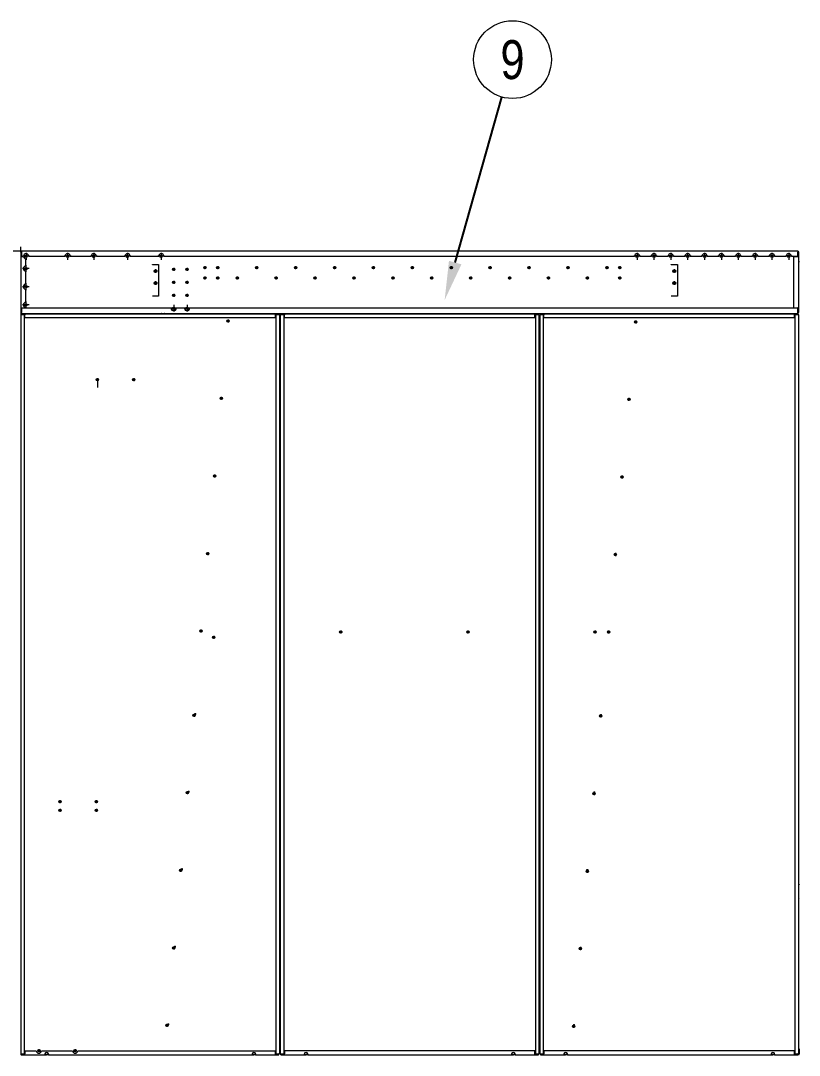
# Model space of a CAD drawing. Header units: millimetres. Extents: x -662582 to 33115, y -140469 to 24125.
# Drawn here: x 13013 to 16015, y 10310 to 14299 of the extents above; entities that cross this region are included whole.
import ezdxf
from ezdxf.enums import TextEntityAlignment as Align

# ---------------------------------------------------------------- set-up
doc = ezdxf.new("R2010")
doc.units = ezdxf.units.MM
doc.linetypes.add('DASHDOT', pattern=[18.5, 12, -3, 0.5, -3])
doc.layers.add('냉각탑_dim', color=1, linetype='Continuous')
doc.layers.add('냉각탑_text', color=3, linetype='Continuous')
doc.styles.get("Standard").update_dxf_attribs({"font": 'arial.ttf'})

# ---------------------------------------------------------------- blocks, each defined once
blk = doc.blocks.new('1')
at = {"lineweight": 20}
for p, q in [((13016.7, 13410.4), (11313.2, 13410.4)), ((13013.2, 13406.9), (13013.2, 13426.5))]:
    blk.add_line(p, q, dxfattribs=at)
at = {"color": 7, "lineweight": 20, "ltscale": 0.4625}
for p, q in [((13013.2, 13406.9), (13013.2, 13388.4)), ((13015.2, 13388.4), (13015.2, 13406.9)), ((16011.2, 13406.9), (16011.2, 13388.4)), ((16013.2, 13388.4), (16013.2, 13406.9)), ((13013.2, 13192.4), (13013.2, 13173.9)), ((13015.2, 13173.9), (13015.2, 13192.4)), ((16011.2, 13192.4), (16011.2, 13173.9)), ((16013.2, 13173.9), (16013.2, 13192.4)), ((16014.7, 10334.9), (16014.7, 10316.4)), ((16014.7, 10334.9), (16014.7, 10316.4))]:
    blk.add_line(p, q, dxfattribs=at)
at = {"color": 7, "lineweight": 20, "ltscale": 0.05}
for p, q in [((13015.2, 13406.9), (13013.2, 13406.9)), ((16011.2, 13406.9), (16013.2, 13406.9)), ((13015.2, 13173.9), (13013.2, 13173.9)), ((13055.2, 13168.4), (13055.2, 13170.4)), ((13351.2, 13170.4), (13351.2, 13168.4)), ((13373.2, 13170.4), (13373.2, 13168.4)), ((13395.2, 13170.4), (13395.2, 13168.4)), ((13485, 13168.4), (13485, 13170.4)), ((13546.2, 13168.4), (13546.2, 13170.4)), ((13576.2, 13170.4), (13576.2, 13168.4)), ((13578.2, 13168.4), (13578.2, 13170.4)), ((13580.2, 13170.4), (13580.2, 13168.4)), ((13582.2, 13170.4), (13582.2, 13168.4)), ((13679.7, 13168.4), (13679.7, 13170.4)), ((13681.7, 13170.4), (13681.7, 13168.4)), ((15485, 13168.4), (15485, 13170.4)), ((16011.2, 13173.9), (16013.2, 13173.9)), ((13485, 10312.4), (13485, 10310.4)), ((15485, 10312.4), (15485, 10310.4))]:
    blk.add_line(p, q, dxfattribs=at)
at = {"color": 7, "lineweight": 20, "ltscale": 0.0375}
for p, q in [((13015.2, 13406.9), (13016.7, 13406.9)), ((16011.2, 13406.9), (16009.7, 13406.9)), ((13015.2, 13173.9), (13016.7, 13173.9)), ((13016.3, 13166.8), (13016.3, 13165.3)), ((14009.1, 13166.8), (14009.1, 13165.3)), ((14016.8, 13166.8), (14016.8, 13165.3)), ((15009.6, 13166.8), (15009.6, 13165.3)), ((15017.3, 13166.8), (15017.3, 13165.3)), ((16011.2, 13173.9), (16009.7, 13173.9)), ((16010.1, 13166.8), (16010.1, 13165.3)), ((14013.7, 11963.4), (14012.2, 11963.4)), ((15014.2, 11963.4), (15012.7, 11963.4)), ((14013.7, 11919.4), (14012.2, 11919.4)), ((14013.7, 11902.4), (14012.2, 11902.4)), ((15014.2, 11919.4), (15012.7, 11919.4)), ((15014.2, 11902.4), (15012.7, 11902.4)), ((13016.3, 10314), (13016.3, 10315.5)), ((14009.1, 10314), (14009.1, 10315.5)), ((14016.8, 10314), (14016.8, 10315.5)), ((15009.6, 10314), (15009.6, 10315.5)), ((15017.3, 10314), (15017.3, 10315.5)), ((16010.1, 10314), (16010.1, 10315.5))]:
    blk.add_line(p, q, dxfattribs=at)
at = {"color": 7, "lineweight": 20}
for p, q in [((16009.7, 13410.4), (13016.7, 13410.4)), ((13013.2, 13388.4), (13013.2, 13192.4)), ((13033.2, 13353.4), (13033.2, 13380.5)), ((13044.2, 13390.4), (13184.2, 13390.4)), ((13204.2, 13390.4), (13285.2, 13390.4)), ((13305.2, 13390.4), (13415.2, 13390.4)), ((13435.2, 13390.4), (13545.2, 13390.4)), ((13565.2, 13390.4), (15379.7, 13390.4)), ((15399.7, 13390.4), (15444.7, 13390.4)), ((15464.7, 13390.4), (15509.7, 13390.4)), ((15529.7, 13390.4), (15574.7, 13390.4)), ((15594.7, 13390.4), (15639.7, 13390.4)), ((15659.7, 13390.4), (15704.7, 13390.4)), ((15724.7, 13390.4), (15769.7, 13390.4)), ((15789.7, 13390.4), (15834.7, 13390.4)), ((15854.7, 13390.4), (15899.7, 13390.4)), ((15919.7, 13390.4), (15964.7, 13390.4)), ((15984.7, 13390.4), (16009.7, 13390.4)), ((15993.2, 13388.4), (15993.2, 13192.4)), ((16013.2, 13192.4), (16013.2, 13388.4)), ((13033.2, 13283.4), (13033.2, 13333.4)), ((13521.4, 13359), (13545, 13359)), ((13545, 13359), (13545, 13237.4)), ((15521.4, 13359), (15545, 13359)), ((15545, 13359), (15545, 13237.4)), ((13033.2, 13213.4), (13033.2, 13263.4)), ((13545, 13237.4), (13521.4, 13237.4)), ((15545, 13237.4), (15521.4, 13237.4)), ((13013.2, 13165.3), (13013.2, 10315.5)), ((13593.2, 13190.4), (13016.7, 13190.4)), ((13016.7, 13170.4), (16009.7, 13170.4)), ((13028.2, 10315.5), (13028.2, 13165.3)), ((13029.8, 13168.4), (13995.6, 13168.4)), ((13644.7, 13190.4), (13613.2, 13190.4)), ((16009.7, 13190.4), (13664.7, 13190.4)), ((13997.2, 13165.3), (13997.2, 10315.5)), ((14012.2, 10315.5), (14012.2, 13165.3)), ((14013.7, 13165.3), (14013.7, 10315.5)), ((14028.7, 10315.5), (14028.7, 13165.3)), ((14030.3, 13168.4), (14996.1, 13168.4)), ((14997.7, 13165.3), (14997.7, 10315.5)), ((15012.7, 10315.5), (15012.7, 13165.3)), ((15014.2, 13165.3), (15014.2, 10315.5)), ((15029.2, 10315.5), (15029.2, 13165.3)), ((15030.8, 13168.4), (15996.6, 13168.4)), ((15998.2, 13165.3), (15998.2, 10315.5)), ((16013.2, 10315.5), (16013.2, 13165.3)), ((13995.6, 13153.4), (13029.8, 13153.4)), ((14996.1, 13153.4), (14030.3, 13153.4)), ((15996.6, 13153.4), (15030.8, 13153.4)), ((13029.8, 10327.4), (13073.3, 10327.4)), ((13029.8, 10312.4), (13106.5, 10312.4)), ((13093.2, 10327.4), (13213.3, 10327.4)), ((13119.9, 10312.4), (13905.5, 10312.4)), ((13233.2, 10327.4), (13995.6, 10327.4)), ((13918.9, 10312.4), (13995.6, 10312.4)), ((14996.1, 10327.4), (14030.3, 10327.4)), ((14030.3, 10312.4), (14107, 10312.4)), ((14120.4, 10312.4), (14906, 10312.4)), ((14919.4, 10312.4), (14996.1, 10312.4)), ((15996.6, 10327.4), (15030.8, 10327.4)), ((15030.8, 10312.4), (15107.5, 10312.4)), ((15120.9, 10312.4), (15906.5, 10312.4)), ((15919.9, 10312.4), (15996.6, 10312.4))]:
    blk.add_line(p, q, dxfattribs=at)
at = {"color": 7, "lineweight": 20, "ltscale": 0.0875}
for p, q in [((13016.7, 13410.4), (13016.7, 13406.9)), ((16009.7, 13410.4), (16009.7, 13406.9)), ((13013.2, 13388.4), (13016.7, 13388.4)), ((16013.2, 13388.4), (16009.7, 13388.4)), ((13013.2, 13192.4), (13016.7, 13192.4)), ((13016.7, 13170.4), (13016.7, 13173.9)), ((16013.2, 13192.4), (16009.7, 13192.4)), ((16009.7, 13170.4), (16009.7, 13173.9))]:
    blk.add_line(p, q, dxfattribs=at)
at = {"color": 7, "lineweight": 20, "ltscale": 0.4125}
for p, q in [((13016.7, 13406.9), (13016.7, 13390.4)), ((16009.7, 13390.4), (16009.7, 13406.9)), ((16009.7, 13388.4), (15993.2, 13388.4)), ((13016.7, 13192.4), (13033.2, 13192.4)), ((13016.7, 13190.4), (13016.7, 13173.9)), ((15993.2, 13192.4), (16009.7, 13192.4)), ((16009.7, 13173.9), (16009.7, 13190.4))]:
    blk.add_line(p, q, dxfattribs=at)
at = {"color": 7, "linetype": 'DASHDOT', "lineweight": 20}
for p, q in [((13034.2, 13403.4), (13034.2, 13377.4)), ((13194.2, 13403.4), (13194.2, 13377.4)), ((13295.2, 13403.4), (13295.2, 13377.4)), ((13425.2, 13403.4), (13425.2, 13377.4)), ((13555.2, 13403.4), (13555.2, 13377.4)), ((15389.7, 13403.4), (15389.7, 13377.4)), ((15454.7, 13403.4), (15454.7, 13377.4)), ((15519.7, 13403.4), (15519.7, 13377.4)), ((15584.7, 13403.4), (15584.7, 13377.4)), ((15649.7, 13403.4), (15649.7, 13377.4)), ((15714.7, 13403.4), (15714.7, 13377.4)), ((15779.7, 13403.4), (15779.7, 13377.4)), ((15844.7, 13403.4), (15844.7, 13377.4)), ((15909.7, 13403.4), (15909.7, 13377.4)), ((15974.7, 13403.4), (15974.7, 13377.4)), ((13047.2, 13390.4), (13021.2, 13390.4)), ((13207.2, 13390.4), (13181.2, 13390.4)), ((13308.2, 13390.4), (13282.2, 13390.4)), ((13438.2, 13390.4), (13412.2, 13390.4)), ((13568.2, 13390.4), (13542.2, 13390.4)), ((15402.7, 13390.4), (15376.7, 13390.4)), ((15467.7, 13390.4), (15441.7, 13390.4)), ((15532.7, 13390.4), (15506.7, 13390.4)), ((15597.7, 13390.4), (15571.7, 13390.4)), ((15662.7, 13390.4), (15636.7, 13390.4)), ((15727.7, 13390.4), (15701.7, 13390.4)), ((15792.7, 13390.4), (15766.7, 13390.4)), ((15857.7, 13390.4), (15831.7, 13390.4)), ((15922.7, 13390.4), (15896.7, 13390.4)), ((15987.7, 13390.4), (15961.7, 13390.4)), ((13046.2, 13343.4), (13020.2, 13343.4)), ((13033.2, 13356.4), (13033.2, 13330.4)), ((13033.2, 13286.4), (13033.2, 13260.4)), ((13046.2, 13273.4), (13020.2, 13273.4)), ((13046.2, 13203.4), (13020.2, 13203.4)), ((13033.2, 13216.4), (13033.2, 13190.4)), ((13603.2, 13203.4), (13603.2, 13177.4)), ((13654.7, 13203.4), (13654.7, 13177.4)), ((13616.2, 13190.4), (13590.2, 13190.4)), ((13667.7, 13190.4), (13641.7, 13190.4))]:
    blk.add_line(p, q, dxfattribs=at)
at = {"color": 7, "lineweight": 20, "ltscale": 0.1875}
blk.add_line((13016.7, 13390.4), (13024.2, 13390.4), dxfattribs=at)
at = {"color": 7, "lineweight": 20, "ltscale": 0.192551}
blk.add_line((13024.4, 13388.4), (13016.7, 13388.4), dxfattribs=at)
at = {"color": 7, "linetype": 'DASHDOT', "lineweight": 20, "ltscale": 0.292499}
for p, q in [((13300.1, 13390.4), (13288.4, 13390.4)), ((13430.1, 13390.4), (13418.4, 13390.4)), ((13560.1, 13390.4), (13548.4, 13390.4)), ((13609.1, 13340.4), (13597.4, 13340.4)), ((13660.6, 13340.4), (13648.9, 13340.4)), ((13729.1, 13346.4), (13717.4, 13346.4)), ((13779.1, 13346.4), (13767.4, 13346.4)), ((13929.1, 13346.4), (13917.4, 13346.4)), ((14079.1, 13346.4), (14067.4, 13346.4)), ((14229.1, 13346.4), (14217.4, 13346.4)), ((14379.1, 13346.4), (14367.4, 13346.4)), ((14529.1, 13346.4), (14517.4, 13346.4)), ((14679.1, 13346.4), (14667.4, 13346.4)), ((14829.1, 13346.4), (14817.4, 13346.4)), ((14979.1, 13346.4), (14967.4, 13346.4)), ((13609.1, 13290.4), (13597.4, 13290.4)), ((13660.6, 13290.4), (13648.9, 13290.4)), ((13729.1, 13306.4), (13717.4, 13306.4)), ((13779.1, 13306.4), (13767.4, 13306.4)), ((13854.1, 13306.4), (13842.4, 13306.4)), ((14004.1, 13306.4), (13992.4, 13306.4)), ((14154.1, 13306.4), (14142.4, 13306.4)), ((14304.1, 13306.4), (14292.4, 13306.4)), ((14454.1, 13306.4), (14442.4, 13306.4)), ((14604.1, 13306.4), (14592.4, 13306.4)), ((14754.1, 13306.4), (14742.4, 13306.4)), ((14904.1, 13306.4), (14892.4, 13306.4)), ((13609.1, 13240.4), (13597.4, 13240.4)), ((13660.6, 13240.4), (13648.9, 13240.4)), ((13818.7, 13141.4), (13807, 13141.4)), ((13812.8, 13147.2), (13812.8, 13135.5)), ((15384.4, 13143.4), (15384.4, 13131.7)), ((13315.1, 12914.9), (13303.4, 12914.9)), ((13455.1, 12914.9), (13443.4, 12914.9)), ((13792.5, 12842.5), (13780.8, 12842.5)), ((13786.7, 12848.4), (13786.7, 12836.7)), ((15358.3, 12844.6), (15358.3, 12832.9)), ((13766.4, 12543.7), (13754.7, 12543.7)), ((15332.1, 12545.7), (15332.1, 12534)), ((13740.2, 12244.8), (13728.5, 12244.8)), ((15306, 12246.8), (15306, 12235.1)), ((15311.8, 12241), (15300.1, 12241)), ((13714.1, 11945.9), (13702.4, 11945.9)), ((13757.6, 11927.1), (13757.6, 11915.4)), ((14247.5, 11947.7), (14247.5, 11936)), ((14737.5, 11947.7), (14737.5, 11936)), ((15227.5, 11947.7), (15227.5, 11936)), ((15285.7, 11942.1), (15274, 11942.1)), ((15279.8, 11948), (15279.8, 11936.3)), ((13763.5, 11921.2), (13751.8, 11921.2)), ((13681.9, 11627.1), (13681.9, 11615.4)), ((13655.8, 11328.3), (13655.8, 11316.6)), ((13170.6, 11288.4), (13158.9, 11288.4)), ((13164.7, 11294.3), (13164.7, 11282.6)), ((13310.6, 11288.4), (13298.9, 11288.4)), ((13304.7, 11294.3), (13304.7, 11282.6)), ((15223.7, 11324.9), (15223.7, 11313.2)), ((13171.1, 11254.4), (13159.4, 11254.4)), ((13165.2, 11260.3), (13165.2, 11248.6)), ((13311.1, 11254.4), (13299.4, 11254.4)), ((13305.2, 11260.3), (13305.2, 11248.6)), ((13629.6, 11029.4), (13629.6, 11017.7)), ((15197.5, 11026), (15197.5, 11014.3)), ((15145.2, 10428.3), (15145.2, 10416.6)), ((13083.2, 10334.3), (13083.2, 10322.6)), ((13223.2, 10334.3), (13223.2, 10322.6)), ((13089.1, 10328.4), (13077.4, 10328.4)), ((13229.1, 10328.4), (13217.4, 10328.4))]:
    blk.add_line(p, q, dxfattribs=at)
at = {"color": 7, "linetype": 'DASHDOT', "lineweight": 20, "ltscale": 0.292505}
for p, q in [((13294.2, 13396.3), (13294.2, 13384.6)), ((13424.2, 13396.3), (13424.2, 13384.6)), ((13554.2, 13396.3), (13554.2, 13384.6)), ((13603.2, 13346.3), (13603.2, 13334.6)), ((13654.7, 13346.3), (13654.7, 13334.6)), ((13723.2, 13352.3), (13723.2, 13340.6)), ((13773.2, 13352.3), (13773.2, 13340.6)), ((13923.2, 13352.3), (13923.2, 13340.6)), ((14073.2, 13352.3), (14073.2, 13340.6)), ((14223.2, 13352.3), (14223.2, 13340.6)), ((14373.2, 13352.3), (14373.2, 13340.6)), ((14523.2, 13352.3), (14523.2, 13340.6)), ((14673.2, 13352.3), (14673.2, 13340.6)), ((14823.2, 13352.3), (14823.2, 13340.6)), ((14973.2, 13352.3), (14973.2, 13340.6)), ((15123.2, 13352.3), (15123.2, 13340.6)), ((15273.2, 13352.3), (15273.2, 13340.6)), ((15323.2, 13352.3), (15323.2, 13340.6)), ((13603.2, 13296.3), (13603.2, 13284.6)), ((13654.7, 13296.3), (13654.7, 13284.6)), ((13723.2, 13312.3), (13723.2, 13300.6)), ((13773.2, 13312.3), (13773.2, 13300.6)), ((13848.2, 13312.3), (13848.2, 13300.6)), ((13998.2, 13312.3), (13998.2, 13300.6)), ((14148.2, 13312.3), (14148.2, 13300.6)), ((14298.2, 13312.3), (14298.2, 13300.6)), ((14448.2, 13312.3), (14448.2, 13300.6)), ((14598.2, 13312.3), (14598.2, 13300.6)), ((14748.2, 13312.3), (14748.2, 13300.6)), ((14898.2, 13312.3), (14898.2, 13300.6)), ((15048.2, 13312.3), (15048.2, 13300.6)), ((15198.2, 13312.3), (15198.2, 13300.6)), ((15323.2, 13312.3), (15323.2, 13300.6)), ((13603.2, 13246.3), (13603.2, 13234.6)), ((13654.7, 13246.3), (13654.7, 13234.6)), ((13309.2, 12920.8), (13309.2, 12909.1)), ((13449.2, 12920.8), (13449.2, 12909.1)), ((13760.5, 12549.5), (13760.5, 12537.8)), ((13734.4, 12250.6), (13734.4, 12238.9)), ((13708.2, 11951.8), (13708.2, 11940.1)), ((13687.8, 11621.3), (13676.1, 11621.3)), ((13661.6, 11322.4), (13649.9, 11322.4)), ((13635.5, 11023.6), (13623.8, 11023.6)), ((13609.3, 10724.7), (13597.6, 10724.7)), ((13583.2, 10425.8), (13571.5, 10425.8))]:
    blk.add_line(p, q, dxfattribs=at)
at = {"color": 7, "lineweight": 20, "ltscale": 0.012499}
for p, q in [((16015.2, 13370.4), (16014.7, 13370.4)), ((16015.2, 13368.4), (16014.7, 13368.4))]:
    blk.add_line(p, q, dxfattribs=at)
at = {"color": 7, "lineweight": 20, "ltscale": 0.023431}
for p, q in [((13521.4, 13358), (13521.4, 13359)), ((15521.4, 13358), (15521.4, 13359))]:
    blk.add_line(p, q, dxfattribs=at)
at = {"color": 7, "linetype": 'DASHDOT', "lineweight": 20, "ltscale": 0.357501}
for p, q in [((13540.4, 13333.4), (13526.1, 13333.4)), ((13540.4, 13287.4), (13526.1, 13287.4))]:
    blk.add_line(p, q, dxfattribs=at)
at = {"color": 7, "linetype": 'DASHDOT', "lineweight": 20, "ltscale": 0.357495}
for p, q in [((13533.2, 13340.6), (13533.2, 13326.3)), ((15533.2, 13340.6), (15533.2, 13326.3)), ((13533.2, 13294.6), (13533.2, 13280.3)), ((15533.2, 13294.6), (15533.2, 13280.3))]:
    blk.add_line(p, q, dxfattribs=at)
at = {"color": 7, "linetype": 'DASHDOT', "lineweight": 20, "ltscale": 0.2925}
for p, q in [((15129.1, 13346.4), (15117.4, 13346.4)), ((15279.1, 13346.4), (15267.4, 13346.4)), ((15329.1, 13346.4), (15317.4, 13346.4)), ((15054.1, 13306.4), (15042.4, 13306.4)), ((15204.1, 13306.4), (15192.4, 13306.4)), ((15329.1, 13306.4), (15317.4, 13306.4)), ((15390.3, 13137.6), (15378.6, 13137.6)), ((15364.1, 12838.7), (15352.4, 12838.7)), ((15338, 12539.9), (15326.3, 12539.9)), ((15233.4, 11941.8), (15221.7, 11941.8)), ((15255.7, 11617.9), (15244, 11617.9)), ((15229.5, 11319), (15217.8, 11319)), ((15203.4, 11020.2), (15191.7, 11020.2)), ((13603.5, 10730.5), (13603.5, 10718.8)), ((15177.2, 10721.3), (15165.5, 10721.3)), ((15171.4, 10727.1), (15171.4, 10715.4)), ((13577.3, 10431.7), (13577.3, 10420)), ((15151.1, 10422.4), (15139.4, 10422.4))]:
    blk.add_line(p, q, dxfattribs=at)
at = {"color": 7, "linetype": 'DASHDOT', "lineweight": 20, "ltscale": 0.3575}
for p, q in [((15540.4, 13333.4), (15526.1, 13333.4)), ((15540.4, 13287.4), (15526.1, 13287.4))]:
    blk.add_line(p, q, dxfattribs=at)
at = {"color": 7, "lineweight": 20, "ltscale": 0.053766}
for p, q in [((13602.1, 13293.2), (13604.3, 13293.2)), ((13653.6, 13293.2), (13655.8, 13293.2))]:
    blk.add_line(p, q, dxfattribs=at)
at = {"color": 7, "lineweight": 20, "ltscale": 0.214999}
blk.add_line((13013.2, 13173.9), (13013.2, 13165.3), dxfattribs=at)
at = {"color": 7, "lineweight": 20, "ltscale": 0.0775}
for p, q in [((13013.2, 13165.3), (13016.3, 13165.3)), ((13029.8, 13168.4), (13029.8, 13165.3)), ((13995.6, 13168.4), (13995.6, 13165.3)), ((14012.2, 13165.3), (14009.1, 13165.3)), ((14013.7, 13165.3), (14016.8, 13165.3)), ((14030.3, 13168.4), (14030.3, 13165.3)), ((14996.1, 13168.4), (14996.1, 13165.3)), ((15012.7, 13165.3), (15009.6, 13165.3)), ((15014.2, 13165.3), (15017.3, 13165.3)), ((15030.8, 13168.4), (15030.8, 13165.3)), ((15996.6, 13168.4), (15996.6, 13165.3)), ((16013.2, 13165.3), (16010.1, 13165.3)), ((13013.2, 10315.5), (13016.3, 10315.5)), ((13016.3, 10312.4), (13016.3, 10315.5)), ((13029.8, 10312.4), (13029.8, 10315.5)), ((13995.6, 10312.4), (13995.6, 10315.5)), ((14012.2, 10315.5), (14009.1, 10315.5)), ((14013.7, 10315.5), (14016.8, 10315.5)), ((14030.3, 10312.4), (14030.3, 10315.5)), ((14996.1, 10312.4), (14996.1, 10315.5)), ((15012.7, 10315.5), (15009.6, 10315.5)), ((15014.2, 10315.5), (15017.3, 10315.5)), ((15030.8, 10312.4), (15030.8, 10315.5)), ((15996.6, 10312.4), (15996.6, 10315.5)), ((16013.2, 10315.5), (16010.1, 10315.5))]:
    blk.add_line(p, q, dxfattribs=at)
at = {"color": 7, "lineweight": 20, "ltscale": 0.3375}
for p, q in [((13029.8, 13168.4), (13016.3, 13168.4)), ((13016.3, 13166.8), (13029.8, 13166.8)), ((14009.1, 13168.4), (13995.6, 13168.4)), ((13995.6, 13166.8), (14009.1, 13166.8)), ((14030.3, 13168.4), (14016.8, 13168.4)), ((14016.8, 13166.8), (14030.3, 13166.8)), ((15009.6, 13168.4), (14996.1, 13168.4)), ((14996.1, 13166.8), (15009.6, 13166.8)), ((15030.8, 13168.4), (15017.3, 13168.4)), ((15017.3, 13166.8), (15030.8, 13166.8)), ((16010.1, 13168.4), (15996.6, 13168.4)), ((15996.6, 13166.8), (16010.1, 13166.8)), ((13029.8, 10314), (13016.3, 10314)), ((13016.3, 10312.4), (13029.8, 10312.4)), ((14009.1, 10314), (13995.6, 10314)), ((13995.6, 10312.4), (14009.1, 10312.4)), ((14030.3, 10314), (14016.8, 10314)), ((14016.8, 10312.4), (14030.3, 10312.4)), ((15009.6, 10314), (14996.1, 10314)), ((14996.1, 10312.4), (15009.6, 10312.4)), ((15030.8, 10314), (15017.3, 10314)), ((15017.3, 10312.4), (15030.8, 10312.4)), ((16010.1, 10314), (15996.6, 10314)), ((15996.6, 10312.4), (16010.1, 10312.4))]:
    blk.add_line(p, q, dxfattribs=at)
at = {"color": 7, "lineweight": 20, "ltscale": 0.04}
for p, q in [((13016.3, 13168.4), (13016.3, 13166.8)), ((14009.1, 13168.4), (14009.1, 13166.8)), ((14016.8, 13168.4), (14016.8, 13166.8)), ((15009.6, 13168.4), (15009.6, 13166.8)), ((15017.3, 13168.4), (15017.3, 13166.8)), ((16010.1, 13168.4), (16010.1, 13166.8)), ((13016.3, 10312.4), (13016.3, 10314)), ((13106.5, 10312.4), (13106.5, 10314)), ((13119.9, 10312.4), (13119.9, 10314)), ((13905.5, 10312.4), (13905.5, 10314)), ((13918.9, 10312.4), (13918.9, 10314)), ((14009.1, 10312.4), (14009.1, 10314)), ((14016.8, 10312.4), (14016.8, 10314)), ((14107, 10312.4), (14107, 10314)), ((14120.4, 10312.4), (14120.4, 10314)), ((14906, 10312.4), (14906, 10314)), ((14919.4, 10312.4), (14919.4, 10314)), ((15009.6, 10312.4), (15009.6, 10314)), ((15017.3, 10312.4), (15017.3, 10314)), ((15107.5, 10312.4), (15107.5, 10314)), ((15120.9, 10312.4), (15120.9, 10314)), ((15906.5, 10312.4), (15906.5, 10314)), ((15919.9, 10312.4), (15919.9, 10314)), ((16010.1, 10312.4), (16010.1, 10314))]:
    blk.add_line(p, q, dxfattribs=at)
at = {"color": 7, "lineweight": 20, "ltscale": 0.2975}
for p, q in [((13028.2, 13165.3), (13016.3, 13165.3)), ((13029.8, 13153.4), (13029.8, 13165.3)), ((13995.6, 13153.4), (13995.6, 13165.3)), ((14009.1, 13165.3), (13997.2, 13165.3)), ((14028.7, 13165.3), (14016.8, 13165.3)), ((14030.3, 13153.4), (14030.3, 13165.3)), ((14996.1, 13153.4), (14996.1, 13165.3)), ((15009.6, 13165.3), (14997.7, 13165.3)), ((15029.2, 13165.3), (15017.3, 13165.3)), ((15030.8, 13153.4), (15030.8, 13165.3)), ((15996.6, 13153.4), (15996.6, 13165.3)), ((16010.1, 13165.3), (15998.2, 13165.3)), ((13016.3, 10315.5), (13028.2, 10315.5)), ((13029.8, 10327.4), (13029.8, 10315.5)), ((13995.6, 10315.5), (13995.6, 10327.4)), ((13997.2, 10315.5), (14009.1, 10315.5)), ((14016.8, 10315.5), (14028.7, 10315.5)), ((14030.3, 10327.4), (14030.3, 10315.5)), ((14996.1, 10315.5), (14996.1, 10327.4)), ((14997.7, 10315.5), (15009.6, 10315.5)), ((15017.3, 10315.5), (15029.2, 10315.5)), ((15030.8, 10327.4), (15030.8, 10315.5)), ((15996.6, 10315.5), (15996.6, 10327.4)), ((15998.2, 10315.5), (16010.1, 10315.5))]:
    blk.add_line(p, q, dxfattribs=at)
at = {"color": 7, "lineweight": 20, "ltscale": 0.025}
blk.add_line((13033.2, 13192.4), (13033.2, 13193.4), dxfattribs=at)
at = {"color": 7, "lineweight": 20, "ltscale": 0.049997}
for p, q in [((13515, 13170.4), (13515, 13168.4)), ((15515, 13170.4), (15515, 13168.4))]:
    blk.add_line(p, q, dxfattribs=at)
at = {"color": 7, "lineweight": 20, "ltscale": 0.050191}
for p, q in [((13831.9, 13170.4), (13832.1, 13168.4)), ((13834.1, 13168.4), (13834, 13170.4)), ((13841.6, 13170.4), (13841.4, 13168.4)), ((14451.2, 13170.4), (14451, 13168.4)), ((14451, 13168.4), (14451.2, 13170.4)), ((14756, 13170.4), (14755.8, 13168.4)), ((14755.8, 13168.4), (14756, 13170.4)), ((13547.3, 10312.4), (13547.2, 10310.4)), ((13587.3, 10310.4), (13587.5, 10312.4)), ((13587.9, 10312.4), (13587.8, 10310.4)), ((13591.5, 10312.4), (13591.3, 10310.4)), ((14200.9, 10310.4), (14201.1, 10312.4)), ((14201.1, 10312.4), (14200.9, 10310.4)), ((14505.7, 10310.4), (14505.9, 10312.4)), ((14505.9, 10312.4), (14505.7, 10310.4)), ((15155.5, 10310.4), (15155.7, 10312.4))]:
    blk.add_line(p, q, dxfattribs=at)
at = {"color": 7, "lineweight": 20, "ltscale": 0.05019}
for p, q in [((15365.4, 13168.4), (15365.6, 13170.4)), ((15115.5, 10312.4), (15115.3, 10310.4))]:
    blk.add_line(p, q, dxfattribs=at)
at = {"color": 7, "lineweight": 20, "ltscale": 0.04994}
blk.add_line((15515, 13170.4), (15515, 13168.4), dxfattribs=at)
at = {"color": 7, "linetype": 'DASHDOT', "lineweight": 20, "ltscale": 0.195001}
for p, q in [((13816.8, 13141.2), (13809, 13141.2)), ((13812.9, 13145.1), (13812.9, 13137.3)), ((13309.3, 12918.6), (13309.3, 12910.8)), ((13453.2, 12914.7), (13445.4, 12914.7)), ((13449.3, 12918.6), (13449.3, 12910.8)), ((13790.7, 12842.4), (13782.9, 12842.4)), ((13786.8, 12846.3), (13786.8, 12838.5)), ((15360.5, 12838.7), (15352.7, 12838.7)), ((13764.5, 12543.5), (13756.7, 12543.5)), ((13760.6, 12547.4), (13760.6, 12539.6)), ((15334.4, 12539.8), (15326.6, 12539.8)), ((13738.4, 12244.6), (13730.6, 12244.6)), ((13734.5, 12248.5), (13734.5, 12240.7)), ((15304.3, 12244.9), (15304.3, 12237.1)), ((13712.2, 11945.8), (13704.4, 11945.8)), ((13708.3, 11949.7), (13708.3, 11941.9)), ((14741.5, 11941.4), (14733.7, 11941.4)), ((15278.2, 11946), (15278.2, 11938.2)), ((13681.9, 11625.3), (13681.9, 11617.5)), ((13690.2, 11625), (13682.4, 11625)), ((13686.3, 11628.9), (13686.3, 11621.1)), ((15250.1, 11625.7), (15250.1, 11617.9)), ((13660.1, 11330), (13660.1, 11322.2)), ((15224, 11326.9), (15224, 11319.1)), ((13168.7, 11288.5), (13160.9, 11288.5)), ((13164.8, 11292.4), (13164.8, 11284.6)), ((13308.7, 11288.5), (13300.9, 11288.5)), ((13304.8, 11292.4), (13304.8, 11284.6)), ((13664, 11326.1), (13656.2, 11326.1)), ((13168.8, 11254.6), (13161, 11254.6)), ((13308.8, 11254.6), (13301, 11254.6)), ((13637.9, 11027.3), (13630.1, 11027.3)), ((13634, 11031.2), (13634, 11023.4)), ((13611.7, 10728.4), (13603.9, 10728.4)), ((13585.6, 10429.6), (13577.8, 10429.6)), ((15145.6, 10430.3), (15145.6, 10422.5)), ((13223.2, 10332.3), (13223.2, 10324.5)), ((13227.1, 10328.4), (13219.3, 10328.4))]:
    blk.add_line(p, q, dxfattribs=at)
at = {"color": 7, "linetype": 'DASHDOT', "lineweight": 20, "ltscale": 0.195}
for p, q in [((15386.7, 13137.6), (15378.9, 13137.6)), ((15308.2, 12241), (15300.4, 12241)), ((15282.1, 11942.1), (15274.3, 11942.1)), ((15253.7, 11617.9), (15245.9, 11617.9)), ((15254, 11621.8), (15246.2, 11621.8)), ((15227.6, 11319), (15219.8, 11319)), ((15227.9, 11323), (15220.1, 11323)), ((15201.4, 11020.1), (15193.6, 11020.1)), ((15201.8, 11024.1), (15194, 11024.1)), ((13603.5, 10728.7), (13603.5, 10720.9)), ((13607.8, 10732.3), (13607.8, 10724.5)), ((15171.7, 10729.2), (15171.7, 10721.4)), ((15175.3, 10721.3), (15167.5, 10721.3)), ((15175.6, 10725.3), (15167.8, 10725.3)), ((15171.4, 10725.2), (15171.4, 10717.4)), ((13577.3, 10429.8), (13577.3, 10422)), ((13581.7, 10433.5), (13581.7, 10425.7)), ((15149.1, 10422.4), (15141.3, 10422.4)), ((15149.5, 10426.4), (15141.7, 10426.4)), ((15145.2, 10426.3), (15145.2, 10418.5))]:
    blk.add_line(p, q, dxfattribs=at)
at = {"color": 7, "linetype": 'DASHDOT', "lineweight": 20, "ltscale": 0.194995}
for p, q in [((15382.8, 13141.5), (15382.8, 13133.7)), ((13313.2, 12914.7), (13305.4, 12914.7)), ((15356.6, 12842.6), (15356.6, 12834.8)), ((15330.5, 12543.7), (15330.5, 12535.9)), ((14737.6, 11945.3), (14737.6, 11937.5)), ((13685.8, 11621.4), (13678, 11621.4)), ((13659.7, 11322.5), (13651.9, 11322.5)), ((13633.5, 11023.6), (13625.7, 11023.6)), ((13607.4, 10724.8), (13599.6, 10724.8)), ((13581.2, 10425.9), (13573.4, 10425.9))]:
    blk.add_line(p, q, dxfattribs=at)
at = {"color": 0, "lineweight": 20}
blk.add_line((13309.3, 12914.9), (13309.3, 12884.9), dxfattribs=at)
at = {"color": 7, "linetype": 'DASHDOT', "lineweight": 20, "ltscale": 0.292502}
for p, q in [((14253.4, 11941.8), (14241.7, 11941.8)), ((14743.4, 11941.8), (14731.7, 11941.8)), ((15249.8, 11623.7), (15249.8, 11612))]:
    blk.add_line(p, q, dxfattribs=at)
at = {"color": 7, "linetype": 'DASHDOT', "lineweight": 20, "ltscale": 0.194998}
for p, q in [((15249.8, 11621.8), (15249.8, 11614)), ((13655.8, 11326.4), (13655.8, 11318.6)), ((15223.7, 11322.9), (15223.7, 11315.1)), ((13164.9, 11258.5), (13164.9, 11250.7)), ((13304.9, 11258.5), (13304.9, 11250.7)), ((13629.6, 11027.5), (13629.6, 11019.7)), ((15197.5, 11024), (15197.5, 11016.2)), ((15197.9, 11028), (15197.9, 11020.2))]:
    blk.add_line(p, q, dxfattribs=at)
at = {"color": 7, "lineweight": 20, "ltscale": 0.077786}
blk.add_line((16015.2, 10970.3), (16013.2, 10967.9), dxfattribs=at)
at = {"color": 7, "lineweight": 20, "ltscale": 0.05349}
blk.add_line((16013.2, 10913.1), (16015.2, 10912.3), dxfattribs=at)
blk.add_line((16013.2, 10913.1), (16015.2, 10912.3), dxfattribs=at)
at = {"color": 7, "lineweight": 20, "ltscale": 0.039896}
blk.add_line((16014.7, 10907.1), (16013.2, 10907.7), dxfattribs=at)
at = {"color": 7, "lineweight": 20, "ltscale": 0.012708}
for p, q in [((16014.7, 10907.1), (16015.2, 10907.1)), ((16014.7, 10334.9), (16015.2, 10334.9)), ((16015.2, 10334.9), (16014.7, 10334.9))]:
    blk.add_line(p, q, dxfattribs=at)
at = {"color": 7, "lineweight": 20, "ltscale": 0.000294144}
blk.add_line((13016.3, 10312.4), (13016.3, 10312.4), dxfattribs=at)
at = {"color": 7, "lineweight": 20, "ltscale": 0.168029}
for p, q in [((13106.5, 10314), (13113.2, 10314)), ((13106.5, 10312.4), (13113.2, 10312.4)), ((13119.9, 10314), (13113.2, 10314)), ((13119.9, 10312.4), (13113.2, 10312.4)), ((13905.5, 10314), (13912.2, 10314)), ((13905.5, 10312.4), (13912.2, 10312.4)), ((13918.9, 10314), (13912.2, 10314)), ((13918.9, 10312.4), (13912.2, 10312.4)), ((14107, 10314), (14113.7, 10314)), ((14107, 10312.4), (14113.7, 10312.4)), ((14120.4, 10314), (14113.7, 10314)), ((14120.4, 10312.4), (14113.7, 10312.4)), ((14906, 10314), (14912.7, 10314)), ((14906, 10312.4), (14912.7, 10312.4)), ((14919.4, 10314), (14912.7, 10314)), ((14919.4, 10312.4), (14912.7, 10312.4)), ((15107.5, 10314), (15114.2, 10314)), ((15107.5, 10312.4), (15114.2, 10312.4)), ((15120.9, 10314), (15114.2, 10314)), ((15120.9, 10312.4), (15114.2, 10312.4)), ((15906.5, 10314), (15913.2, 10314)), ((15906.5, 10312.4), (15913.2, 10312.4)), ((15919.9, 10314), (15913.2, 10314)), ((15919.9, 10312.4), (15913.2, 10312.4))]:
    blk.add_line(p, q, dxfattribs=at)
at = {"color": 7, "lineweight": 20, "ltscale": 0.049942}
for p, q in [((13515, 10312.4), (13515, 10310.4)), ((15515, 10312.4), (15515, 10310.4))]:
    blk.add_line(p, q, dxfattribs=at)
at = {"color": 7, "lineweight": 20, "ltscale": 0.049995}
for p, q in [((13515, 10312.4), (13515, 10310.4)), ((15515, 10312.4), (15515, 10310.4))]:
    blk.add_line(p, q, dxfattribs=at)
at = {"color": 7, "lineweight": 20, "ltscale": 0.114792}
blk.add_line((16010.1, 10314.9), (16014.7, 10314.9), dxfattribs=at)
at = {"color": 7, "lineweight": 20, "ltscale": 0.114793}
blk.add_line((16014.7, 10312.9), (16010.1, 10312.9), dxfattribs=at)
at = {"color": 7, "lineweight": 20, "ltscale": 0.037293}
blk.add_line((16013.2, 10316.4), (16014.7, 10316.4), dxfattribs=at)
at = {"color": 7, "lineweight": 20, "ltscale": 0.037353}
blk.add_line((16014.7, 10316.4), (16013.2, 10316.4), dxfattribs=at)
at = {"color": 7, "lineweight": 20}
for centre, radius in [((13034.2, 13390.4), 4.5), ((13034.2, 13390.4), 3), ((13194.2, 13390.4), 4.5), ((13194.2, 13390.4), 3), ((13294.2, 13390.4), 4.5), ((13294.2, 13390.4), 3), ((13424.2, 13390.4), 4.5), ((13424.2, 13390.4), 3), ((13554.2, 13390.4), 4.5), ((13554.2, 13390.4), 3), ((15389.7, 13390.4), 4.5), ((15389.7, 13390.4), 3), ((15454.7, 13390.4), 4.5), ((15454.7, 13390.4), 3), ((15519.7, 13390.4), 4.5), ((15519.7, 13390.4), 3), ((15584.7, 13390.4), 4.5), ((15584.7, 13390.4), 3), ((15649.7, 13390.4), 4.5), ((15649.7, 13390.4), 3), ((15714.7, 13390.4), 4.5), ((15714.7, 13390.4), 3), ((15779.7, 13390.4), 4.5), ((15779.7, 13390.4), 3), ((15844.7, 13390.4), 4.5), ((15844.7, 13390.4), 3), ((15909.7, 13390.4), 4.5), ((15909.7, 13390.4), 3), ((15974.7, 13390.4), 4.5), ((15974.7, 13390.4), 3), ((13033.2, 13343.4), 4.5), ((13033.2, 13343.4), 3), ((13533.2, 13333.4), 5.5), ((13533.2, 13333.4), 4.5), ((13603.2, 13340.4), 4.5), ((13603.2, 13340.4), 3), ((13654.7, 13340.4), 4.5), ((13654.7, 13340.4), 3), ((13723.2, 13346.4), 4.5), ((13723.2, 13346.4), 3), ((13773.2, 13346.4), 4.5), ((13773.2, 13346.4), 3), ((13923.2, 13346.4), 4.5), ((13923.2, 13346.4), 3), ((14073.2, 13346.4), 4.5), ((14073.2, 13346.4), 3), ((14223.2, 13346.4), 4.5), ((14223.2, 13346.4), 3), ((14373.2, 13346.4), 4.5), ((14373.2, 13346.4), 3), ((14523.2, 13346.4), 4.5), ((14523.2, 13346.4), 3), ((14673.2, 13346.4), 4.5), ((14673.2, 13346.4), 3), ((14823.2, 13346.4), 4.5), ((14823.2, 13346.4), 3), ((14973.2, 13346.4), 4.5), ((14973.2, 13346.4), 3), ((15123.2, 13346.4), 4.5), ((15123.2, 13346.4), 3), ((15273.2, 13346.4), 4.5), ((15273.2, 13346.4), 3), ((15323.2, 13346.4), 4.5), ((15323.2, 13346.4), 3), ((15533.2, 13333.4), 5.5), ((15533.2, 13333.4), 4.5), ((13533.2, 13287.4), 5.5), ((13533.2, 13287.4), 4.5), ((13603.2, 13290.4), 4.5), ((13603.2, 13290.4), 3), ((13654.7, 13290.4), 4.5), ((13654.7, 13290.4), 3), ((13723.2, 13306.4), 4.5), ((13723.2, 13306.4), 3), ((13773.2, 13306.4), 4.5), ((13773.2, 13306.4), 3), ((13848.2, 13306.4), 4.5), ((13848.2, 13306.4), 3), ((13998.2, 13306.4), 4.5), ((13998.2, 13306.4), 3), ((14148.2, 13306.4), 4.5), ((14148.2, 13306.4), 3), ((14298.2, 13306.4), 4.5), ((14298.2, 13306.4), 3), ((14448.2, 13306.4), 4.5), ((14448.2, 13306.4), 3), ((14598.2, 13306.4), 4.5), ((14598.2, 13306.4), 3), ((14748.2, 13306.4), 4.5), ((14748.2, 13306.4), 3), ((14898.2, 13306.4), 4.5), ((14898.2, 13306.4), 3), ((15048.2, 13306.4), 4.5), ((15048.2, 13306.4), 3), ((15198.2, 13306.4), 4.5), ((15198.2, 13306.4), 3), ((15323.2, 13306.4), 4.5), ((15323.2, 13306.4), 3), ((15533.2, 13287.4), 5.5), ((15533.2, 13287.4), 4.5), ((13033.2, 13273.4), 4.5), ((13033.2, 13273.4), 3), ((13603.2, 13240.4), 4.5), ((13603.2, 13240.4), 3), ((13654.7, 13240.4), 4.5), ((13654.7, 13240.4), 3), ((13033.2, 13203.4), 4.5), ((13033.2, 13203.4), 3), ((13603.2, 13190.4), 4.5), ((13603.2, 13190.4), 3), ((13654.7, 13190.4), 4.5), ((13654.7, 13190.4), 3), ((13812.8, 13141.4), 4.5), ((13812.9, 13141.2), 3), ((15384.4, 13137.6), 4.5), ((13309.2, 12914.9), 4.5), ((13309.3, 12914.7), 3), ((13449.2, 12914.9), 4.5), ((13449.3, 12914.7), 3), ((13786.7, 12842.5), 4.5), ((13786.8, 12842.4), 3), ((15358.3, 12838.7), 4.5), ((13760.5, 12543.7), 4.5), ((13760.6, 12543.5), 3), ((15332.1, 12539.9), 4.5), ((13734.4, 12244.8), 4.5), ((13734.5, 12244.6), 3), ((15306, 12241), 4.5), ((13708.2, 11945.9), 4.5), ((13708.3, 11945.8), 3), ((13757.6, 11921.2), 4.5), ((14247.5, 11941.8), 4.5), ((14737.5, 11941.8), 4.5), ((14737.6, 11941.4), 3), ((15227.5, 11941.8), 4.5), ((15279.8, 11942.1), 4.5), ((13681.9, 11621.3), 4.5), ((13681.9, 11621.4), 3), ((15249.8, 11617.9), 4.5), ((13655.8, 11322.4), 4.5), ((13164.7, 11288.4), 4.5), ((13164.8, 11288.5), 3), ((13304.7, 11288.4), 4.5), ((13304.8, 11288.5), 3), ((13655.8, 11322.5), 3), ((15223.7, 11319), 4.5), ((13165.2, 11254.4), 4.5), ((13164.9, 11254.6), 3), ((13305.2, 11254.4), 4.5), ((13304.9, 11254.6), 3), ((13629.6, 11023.6), 4.5), ((13629.6, 11023.6), 3), ((15197.5, 11020.2), 4.5), ((13603.5, 10724.7), 4.5), ((13603.5, 10724.8), 3), ((15171.4, 10721.3), 4.5), ((13577.3, 10425.8), 4.5), ((13577.3, 10425.9), 3), ((15145.2, 10422.4), 4.5), ((13083.2, 10328.4), 4.5), ((13083.2, 10328.4), 3), ((13223.2, 10328.4), 4.5), ((13223.2, 10328.4), 3)]:
    blk.add_circle(centre, radius, dxfattribs=at)
for centre, radius, start, end in [((13016.8, 13406.9), 3.56, 91.0452, 178.9548), ((13016.8, 13406.9), 1.56, 92.3804, 177.6205), ((16009.7, 13406.9), 3.5, 0, 90), ((16009.7, 13406.9), 1.5, 0, 90), ((13034.2, 13390.4), 10, 0, 180), ((13034.2, 13390.4), 10, 191.537, 264.2608), ((13194.2, 13390.4), 10, 0, 180), ((13295.2, 13390.4), 10, 0, 180), ((13425.2, 13390.4), 10, 0, 180), ((13555.2, 13390.4), 10, 0, 180), ((15389.7, 13390.4), 10, 0, 180), ((15454.7, 13390.4), 10, 0, 180), ((15519.7, 13390.4), 10, 0, 180), ((15584.7, 13390.4), 10, 0, 180), ((15649.7, 13390.4), 10, 0, 180), ((15714.7, 13390.4), 10, 0, 180), ((15779.7, 13390.4), 10, 0, 180), ((15844.7, 13390.4), 10, 0, 180), ((15909.7, 13390.4), 10, 0, 180), ((15974.7, 13390.4), 10, 0, 180), ((16014.7, 13371.9), 1.5, 180, 270), ((16014.7, 13371.9), 3.5, 244.6225, 270), ((13033.2, 13343.4), 10, 90, 270), ((13033.2, 13273.4), 10, 90, 270), ((13033.2, 13203.4), 10, 90, 270), ((13561.2, 13168.4), 6, 160.5285, 180), ((13561.2, 13168.4), 4.5, 153.6122, 180), ((13561.2, 13168.4), 4.5, 360, 26.3878), ((13561.2, 13168.4), 6, 0, 19.4715), ((13603.2, 13190.4), 10, 180, 0), ((13654.7, 13190.4), 10, 180, 0), ((15382.8, 13137.6), 3, 210.7279, 150.2124), ((15356.6, 12838.7), 3, 210.7279, 150.2124), ((15330.5, 12539.8), 3, 210.7279, 150.2124), ((15304.3, 12241), 3, 210.7279, 150.2124), ((15278.2, 11942.1), 3, 210.7279, 150.2124), ((13686.3, 11625), 3, 200.5288, 239.4712), ((15250.1, 11621.8), 3, 186.3049, 343.766), ((15249.8, 11617.9), 3, 36.8103, 133.1897), ((13660.1, 11326.1), 3, 200.5288, 239.4712), ((15224, 11323), 3, 186.3049, 343.766), ((15223.7, 11319), 3, 36.8103, 133.1897), ((13634, 11027.3), 3, 200.5288, 239.4712), ((15197.9, 11024.1), 3, 186.3049, 343.766), ((15197.5, 11020.1), 3, 36.8103, 133.1897), ((13607.8, 10728.4), 3, 200.5288, 239.4712), ((15171.7, 10725.3), 3, 186.3049, 343.766), ((15171.4, 10721.3), 3, 36.8103, 133.1897), ((13581.7, 10429.6), 3, 200.5288, 239.4712), ((15145.6, 10426.4), 3, 186.3049, 343.766), ((15145.2, 10422.4), 3, 36.8103, 133.1897), ((13016.3, 10315.5), 3.1, 175, 270), ((13016.3, 10315.5), 1.5, 180, 270), ((13083.2, 10328.4), 10, 185.7392, 354.2608), ((13122.4, 10313.7), 16.1, 173.4757, 179.6789), ((13113.2, 10314.3), 7, 9.8709, 170.1291), ((13104, 10313.7), 16.2, 0.3311, 6.523), ((13223.2, 10328.4), 10, 185.7392, 354.2608), ((13290.1, 10315.5), 3.1, 270, 270.2606), ((13921.4, 10313.7), 16.2, 173.4769, 179.6689), ((13912.2, 10314.3), 7, 9.8709, 170.1291), ((13903, 10313.7), 16.2, 0.3311, 6.523), ((14122.9, 10313.7), 16.1, 173.4757, 179.6789), ((14113.7, 10314.3), 7, 9.8709, 170.1291), ((14104.5, 10313.7), 16.2, 0.3311, 6.523), ((14921.9, 10313.7), 16.2, 173.4769, 179.6689), ((14912.7, 10314.3), 7, 9.8709, 170.1291), ((14903.5, 10313.7), 16.2, 0.3311, 6.523), ((15123.4, 10313.7), 16.1, 173.4757, 179.6789), ((15114.2, 10314.3), 7, 9.8709, 170.1291), ((15105, 10313.7), 16.2, 0.3311, 6.523), ((15922.4, 10313.7), 16.2, 173.4769, 179.6689), ((15913.2, 10314.3), 7, 9.8709, 170.1291), ((15904, 10313.7), 16.2, 0.3311, 6.523), ((16014.7, 10316.4), 1.5, 270, 289.8069), ((16014.7, 10316.4), 3.5, 270, 278.3501)]:
    blk.add_arc(centre, radius, start, end, dxfattribs=at)
for points in [[(13106.2, 10314.4), (13106.3, 10314.3), (13106.3, 10314.2), (13106.3, 10314.1), (13106.4, 10314), (13106.5, 10314)], [(13120.2, 10314.4), (13120.2, 10314.3), (13120.1, 10314.2), (13120.1, 10314.1), (13120, 10314), (13119.9, 10314)], [(13905.2, 10314.4), (13905.3, 10314.3), (13905.3, 10314.2), (13905.3, 10314.1), (13905.4, 10314), (13905.5, 10314)], [(13919.2, 10314.4), (13919.2, 10314.3), (13919.1, 10314.2), (13919.1, 10314.1), (13919, 10314), (13918.9, 10314)], [(14106.7, 10314.4), (14106.8, 10314.3), (14106.8, 10314.2), (14106.8, 10314.1), (14106.9, 10314), (14107, 10314)], [(14120.7, 10314.4), (14120.7, 10314.3), (14120.6, 10314.2), (14120.6, 10314.1), (14120.5, 10314), (14120.4, 10314)], [(14905.7, 10314.4), (14905.8, 10314.3), (14905.8, 10314.2), (14905.8, 10314.1), (14905.9, 10314), (14906, 10314)], [(14919.7, 10314.4), (14919.7, 10314.3), (14919.6, 10314.2), (14919.6, 10314.1), (14919.5, 10314), (14919.4, 10314)], [(15107.2, 10314.4), (15107.3, 10314.3), (15107.3, 10314.2), (15107.3, 10314.1), (15107.4, 10314), (15107.5, 10314)], [(15121.2, 10314.4), (15121.2, 10314.3), (15121.1, 10314.2), (15121.1, 10314.1), (15121, 10314), (15120.9, 10314)], [(15906.2, 10314.4), (15906.3, 10314.3), (15906.3, 10314.2), (15906.3, 10314.1), (15906.4, 10314), (15906.5, 10314)], [(15920.2, 10314.4), (15920.2, 10314.3), (15920.1, 10314.2), (15920.1, 10314.1), (15920, 10314), (15919.9, 10314)]]:
    blk.add_open_spline(points, degree=5, dxfattribs=at)
for points in [[(13106.2, 10313.8), (13106.2, 10313.5), (13106.2, 10313.2), (13106.3, 10312.9), (13106.3, 10312.6), (13106.4, 10312.5), (13106.4, 10312.5), (13106.5, 10312.4), (13106.5, 10312.4)], [(13120.2, 10313.8), (13120.2, 10313.5), (13120.2, 10313.2), (13120.2, 10312.9), (13120.1, 10312.6), (13120, 10312.5), (13120, 10312.5), (13120, 10312.4), (13119.9, 10312.4)], [(13905.2, 10313.8), (13905.2, 10313.5), (13905.2, 10313.2), (13905.3, 10312.9), (13905.3, 10312.6), (13905.4, 10312.5), (13905.4, 10312.5), (13905.5, 10312.4), (13905.5, 10312.4)], [(13919.2, 10313.8), (13919.2, 10313.5), (13919.2, 10313.2), (13919.2, 10312.9), (13919.1, 10312.6), (13919, 10312.5), (13919, 10312.5), (13919, 10312.4), (13918.9, 10312.4)], [(14106.7, 10313.8), (14106.7, 10313.5), (14106.7, 10313.2), (14106.8, 10312.9), (14106.8, 10312.6), (14106.9, 10312.5), (14106.9, 10312.5), (14107, 10312.4), (14107, 10312.4)], [(14120.7, 10313.8), (14120.7, 10313.5), (14120.7, 10313.2), (14120.7, 10312.9), (14120.6, 10312.6), (14120.5, 10312.5), (14120.5, 10312.5), (14120.5, 10312.4), (14120.4, 10312.4)], [(14905.7, 10313.8), (14905.7, 10313.5), (14905.7, 10313.2), (14905.8, 10312.9), (14905.8, 10312.6), (14905.9, 10312.5), (14905.9, 10312.5), (14906, 10312.4), (14906, 10312.4)], [(14919.7, 10313.8), (14919.7, 10313.5), (14919.7, 10313.2), (14919.7, 10312.9), (14919.6, 10312.6), (14919.5, 10312.5), (14919.5, 10312.5), (14919.5, 10312.4), (14919.4, 10312.4)], [(15107.2, 10313.8), (15107.2, 10313.5), (15107.2, 10313.2), (15107.3, 10312.9), (15107.3, 10312.6), (15107.4, 10312.5), (15107.4, 10312.5), (15107.5, 10312.4), (15107.5, 10312.4)], [(15121.2, 10313.8), (15121.2, 10313.5), (15121.2, 10313.2), (15121.2, 10312.9), (15121.1, 10312.6), (15121, 10312.5), (15121, 10312.5), (15121, 10312.4), (15120.9, 10312.4)], [(15906.2, 10313.8), (15906.2, 10313.5), (15906.2, 10313.2), (15906.3, 10312.9), (15906.3, 10312.6), (15906.4, 10312.5), (15906.4, 10312.5), (15906.5, 10312.4), (15906.5, 10312.4)], [(15920.2, 10313.8), (15920.2, 10313.5), (15920.2, 10313.2), (15920.2, 10312.9), (15920.1, 10312.6), (15920, 10312.5), (15920, 10312.5), (15920, 10312.4), (15919.9, 10312.4)]]:
    blk.add_open_spline(points, degree=5, knots=[0, 0, 0, 0, 0, 0, 3.570616, 3.570616, 3.570616, 4.974883, 4.974883, 4.974883, 4.974883, 4.974883, 4.974883], dxfattribs=at)
at = {"layer": '냉각탑_dim', "lineweight": 20}
blk.add_solid([(14712.6, 13359.5), (14647.8, 13221.9), (14664.5, 13373.1)], dxfattribs=at)

msp = doc.modelspace()

# ---------------------------------------------------------------- linework, layer by layer
at = {"layer": '냉각탑_dim', "linetype": 'ByBlock'}
msp.add_lwpolyline([(14688.5, 13366.3), (14868.6, 14004.4)], dxfattribs=at)
at = {"layer": '냉각탑_dim', "linetype": 'ByBlock', "lineweight": 20}
msp.add_circle((14909.4, 14148.7), 150, dxfattribs=at)

# ---------------------------------------------------------------- block references
msp.add_blockref('1', (0, 0))

# ---------------------------------------------------------------- texts
at = {"layer": '냉각탑_text', "lineweight": 20, "width": 0.8}
msp.add_text('9', height=150, dxfattribs=at).set_placement((14909.4, 14148.7), align=Align.MIDDLE_CENTER)

doc.saveas('drawing.dxf')
